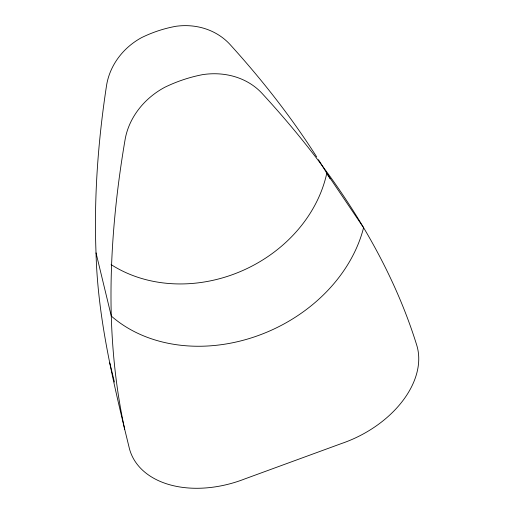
<?xml version="1.0" encoding="UTF-8"?>
<svg xmlns="http://www.w3.org/2000/svg" width="514" height="514" viewBox="0 0 514 514"><rect width="100%" height="100%" fill="white"/><g stroke="black" fill="none" stroke-linecap="round" stroke-linejoin="round"><path stroke-width="0.77" d="M124.703 429.299L129.444 448.748A94.936 64.038 -20 0 0 244.638 478.977L341.643 443.479A94.011 63.081 -25.9 0 0 416.732 345.17A2178.859 899.77 7.3 0 0 262.108 93.452A72.763 62.901 -27.6 0 0 202.677 74.626A128.23 106.764 -25.4 0 0 164.711 87.322A72.782 63.036 -26.1 0 0 125.082 139.679A1521.543 685.323 -48.7 0 0 111.281 316.039C112.425 354.088 116.601 392.086 124.703 429.299C110.773 371.339 97.57 312.718 96.022 252.869A1317.35 652.472 -50 0 1 106.488 85.877A65.728 59.656 -26.9 0 1 141.658 37.586A116.203 101.759 -25.9 0 1 175.839 26.304A65.715 59.534 -28.9 0 1 230.214 44.686A1768.443 820.312 8.6 0 1 316.708 156.924M96.022 252.869L111.281 316.039A149.561 120.302 -24.6 0 0 256.383 336.207A149.561 120.302 -24.6 0 0 363.584 227.696L326.788 173.244A135.953 115.374 -24.8 0 1 111.088 264.575M109.771 362.903L114.423 382.056M318.442 159.661A1768.443 820.312 8.6 0 1 330.084 178.814"/></g></svg>
